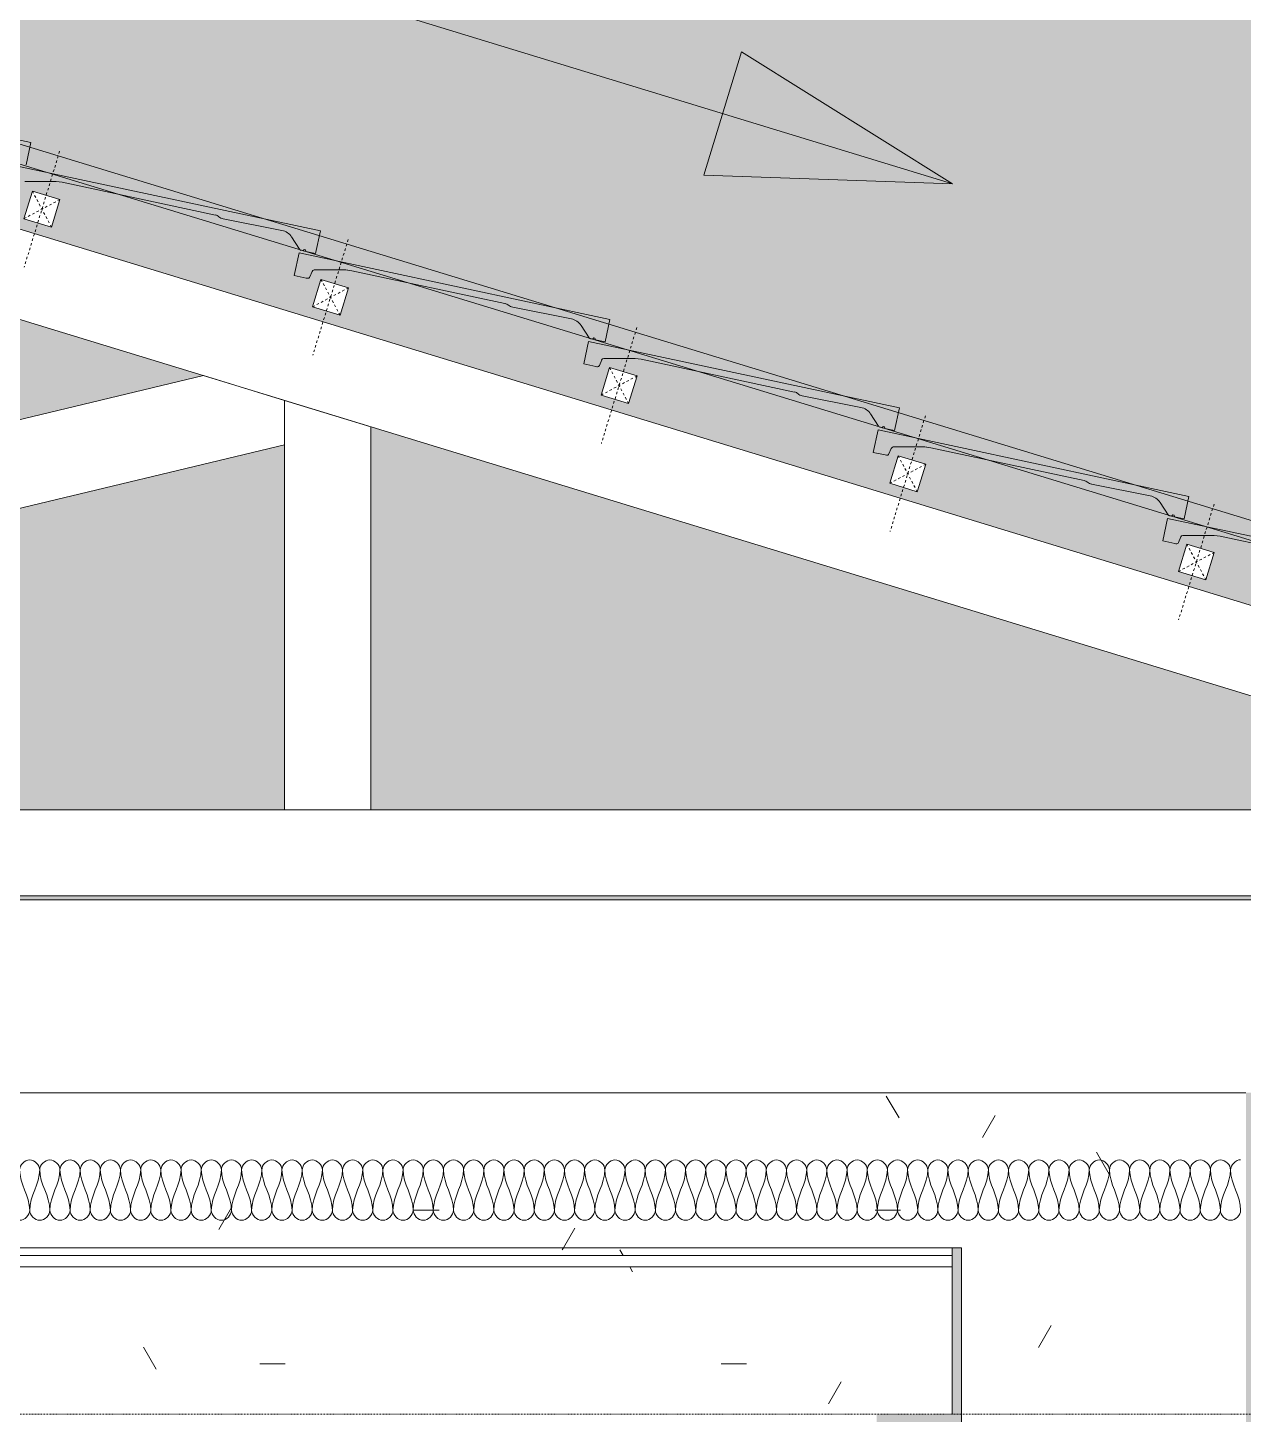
# Model space of a CAD drawing. Header units: millimetres. Extents: x -12186 to 152825, y -4386 to 9463.
# Drawn here: x 140385 to 141991, y 2805 to 4637 of the extents above; entities that cross this region are included whole.
import ezdxf

# ---------------------------------------------------------------- set-up
doc = ezdxf.new("R2010")
doc.units = ezdxf.units.MM
doc.linetypes.add('1000 Dashed', pattern=[2, 1, -1])
doc.linetypes.add('Dash', pattern=[6.35, 3.175, -3.175])
for name, color, linetype, lineweight in [('A-CLNG', 13, 'Continuous', 9), ('A-CLNG-PATT', 13, 'Continuous', 9), ('A-DETL', 90, 'Continuous', 5), ('A-DETL-GENF', 92, 'Continuous', 5), ('A-DETL-GENF-HDLN', 1, 'Dash', 5), ('A-FLOR-LEVL', 51, 'Continuous', 5), ('A-ROOF', 132, 'Continuous', 9), ('A-ROOF-PATT', 132, 'Continuous', 9), ('G-ANNO-DIMS', 111, 'Continuous', 5), ('I-WALL', 2, 'Continuous', 9), ('S-BEAM', 12, 'Continuous', 5)]:
    doc.layers.add(name, color=color, linetype=linetype, lineweight=lineweight)
pattern_1 = [(0, (-22884.63, 5715.79), (812.8, 203.2), [33.53, -576.07, 33.53, -3827.27]), (0, (-22884.63, 5715.79), (812.8, 203.2), [-643.128, -576.072, 33.528, -1185.672, -2032]), (0, (-22884.63, 5715.79), (812.8, 203.2), [-2438.4, 33.528, -576.072, 33.528, -1388.872]), (0, (-22884.63, 5715.79), (812.8, 203.2), [-3081.53, -372.87, 33.53, -982.47]), (120, (-22579.83, 5817.39), (-582.3764, 602.3054), [33.53, -576.07, 33.53, -3827.27]), (120, (-22579.83, 5817.39), (-582.3764, 602.3054), [-643.128, -576.072, 33.528, -1185.672, -2032]), (120, (-22579.83, 5817.39), (-582.3764, 602.3054), [-2438.4, 33.528, -576.072, 33.528, -1388.872]), (120, (-22579.83, 5817.39), (-582.3764, 602.3054), [-3081.53, -372.87, 33.53, -982.47]), (240, (-22478.23, 6223.79), (-230.4236, -805.5054), [33.53, -576.07, 33.53, -3827.27]), (240, (-22478.23, 6223.79), (-230.4236, -805.5054), [-643.128, -576.072, 33.528, -1185.672, -2032]), (240, (-22478.23, 6223.79), (-230.4236, -805.5054), [-2438.4, 33.528, -576.072, 33.528, -1388.872]), (240, (-22478.23, 6223.79), (-230.4236, -805.5054), [-3081.53, -372.87, 33.53, -982.47])]

# ---------------------------------------------------------------- blocks, each defined once
blk = doc.blocks.new('Timber Truss - Timber Truss 2-1376233-Section 4')
at = {"layer": 'S-BEAM'}
for p, q in [((-22635.9, 5343.5), (-15675.6, 3215.5)), ((-15675.6, 3334.7), (-22246, 5343.5)), ((-18823.1, 4177.8), (-20968.4, 3662.6)), ((-18715.7, 4145), (-18823.1, 4177.8)), ((-18715.7, 4086.4), (-18715.7, 4145)), ((-18601.7, 4110.1), (-18715.7, 4145)), ((-18715.7, 4145), (-18715.7, 3604)), ((-18601.7, 3604), (-18601.7, 4110.1)), ((-20724.3, 3604), (-18715.7, 4086.4)), ((-16946.2, 3604), (-27704.6, 3604)), ((-18715.7, 3604), (-18601.7, 3604)), ((-27704.6, 3490), (-16573.4, 3490))]:
    blk.add_line(p, q, dxfattribs=at)
blk = doc.blocks.new('Ceilings 2 - Ceilings 2-1432844-Section 4')
at = {"layer": 'A-CLNG-PATT', "lineweight": 5}
h = blk.add_hatch(dxfattribs=at)
h.set_pattern_fill('FP_180', color=256, style=0, pattern_type=2)
h.set_pattern_definition([(0, (-22884.63, 5715.79), (406.4, 101.6), [33.528, -271.272, 33.528, -271.272, -1625.6]), (0, (-22884.63, 5715.79), (406.4, 101.6), [-609.6, 33.528, -576.072, 33.528, -271.272, -711.2]), (0, (-22884.63, 5715.79), (406.4, 101.6), [-1524, 33.528, -169.672, 33.528, -474.472]), (120, (-22732.23, 5766.59), (-291.1882, 301.1527), [33.528, -271.272, 33.528, -1896.872]), (120, (-22732.23, 5766.59), (-291.1882, 301.1527), [-338.328, -271.272, 33.528, -576.072, -1016]), (120, (-22732.23, 5766.59), (-291.1882, 301.1527), [-1219.2, 33.528, -271.272, 33.528, -677.672]), (120, (-22732.23, 5766.59), (-291.1882, 301.1527), [-1557.528, -169.672, 33.528, -474.472]), (240, (-22681.43, 5969.79), (-115.2118, -402.7527), [33.528, -271.272, 33.528, -1896.872]), (240, (-22681.43, 5969.79), (-115.2118, -402.7527), [-338.328, -271.272, 33.528, -576.072, -1016]), (240, (-22681.43, 5969.79), (-115.2118, -402.7527), [-1219.2, 33.528, -271.272, 33.528, -677.672]), (240, (-22681.43, 5969.79), (-115.2118, -402.7527), [-1557.528, -169.672, 33.528, -474.472])])
h.paths.add_polyline_path([(-26564.6, 2605), (-26564.6, 2805), (-26664.6, 2805), (-26664.6, 3025), (-26676.6, 3025), (-26676.6, 2793), (-26576.6, 2793), (-26576.6, 2617), (-27152.6, 2617), (-27152.6, 2793), (-27052.6, 2793), (-27052.6, 3230), (-27064.6, 3230), (-27064.6, 2805), (-27164.6, 2805), (-27164.6, 2605)])
h.paths.add_polyline_path([(-17933.6, 2605), (-17333.6, 2605), (-17333.6, 2805), (-17433.6, 2805), (-17433.6, 3230), (-17445.6, 3230), (-17445.6, 2793), (-17345.6, 2793), (-17345.6, 2617), (-17921.6, 2617), (-17921.6, 2793), (-17821.6, 2793), (-17821.6, 3025), (-17833.6, 3025), (-17833.6, 2805), (-17933.6, 2805), (-17933.6, 2681.5)])
at = {"layer": 'A-CLNG-PATT'}
h = blk.add_hatch(dxfattribs=at)
h.set_pattern_fill('FP_198', color=256, style=0, pattern_type=2)
h.set_pattern_definition(pattern_1)
h.paths.add_polyline_path([(-27052.6, 2793), (-26676.6, 2793), (-26676.6, 3025), (-17821.6, 3025), (-17821.6, 2793), (-17445.6, 2793), (-17445.6, 3230), (-27052.6, 3230), (-27052.6, 2805)])
h = blk.add_hatch(dxfattribs=at)
h.set_pattern_fill('FP_198', color=256, style=0, pattern_type=2)
h.set_pattern_definition(pattern_1)
h.paths.add_polyline_path([(-21176.6, 2805), (-17833.6, 2805), (-17833.6, 3000), (-26664.6, 3000), (-26664.6, 2805), (-21405.2, 2805)])
h.paths.add_polyline_path([(-26435, 3015), (-17833.6, 3015), (-17833.6, 3025), (-26664.6, 3025), (-26664.6, 3015), (-26564.6, 3015)])
at = {"layer": 'A-CLNG'}
for p, q in [((-27052.6, 3230), (-17445.6, 3230)), ((-26664.6, 3025), (-17833.6, 3025)), ((-17821.6, 3025), (-17833.6, 3025)), ((-17833.6, 3025), (-17833.6, 2805)), ((-17821.6, 2793), (-17821.6, 3025))]:
    blk.add_line(p, q, dxfattribs=at)
blk = doc.blocks.new('Repeating Detail - Timber _38 x 38_-V562-Section 4')
at = {"layer": 'A-DETL-GENF'}
h = blk.add_hatch(dxfattribs=at)
h.set_pattern_fill('FP_189', color=256, style=0, pattern_type=2)
h.set_pattern_definition([(45, (-22884.63, 5715.79), (-141.421, 141.421), [])])
h.paths.add_polyline_path([(-18642.5, 4257.4), (-18631.4, 4293.8), (-18667.7, 4304.9), (-18678.8, 4268.5)])
for p, q in [((-19060.2, 4385.1), (-19049, 4421.5)), ((-19049, 4421.5), (-19012.7, 4410.4)), ((-19012.7, 4410.4), (-19023.8, 4374)), ((-19023.8, 4374), (-19060.2, 4385.1)), ((-18678.8, 4268.5), (-18667.7, 4304.9)), ((-18667.7, 4304.9), (-18631.4, 4293.8)), ((-18631.4, 4293.8), (-18642.5, 4257.4)), ((-18642.5, 4257.4), (-18678.8, 4268.5)), ((-18297.5, 4152), (-18286.4, 4188.3)), ((-18286.4, 4188.3), (-18250.1, 4177.2)), ((-18250.1, 4177.2), (-18261.2, 4140.8)), ((-18261.2, 4140.8), (-18297.5, 4152)), ((-17916.2, 4035.4), (-17905.1, 4071.7)), ((-17905.1, 4071.7), (-17868.7, 4060.6)), ((-17868.7, 4060.6), (-17879.8, 4024.3)), ((-17879.8, 4024.3), (-17916.2, 4035.4)), ((-17534.8, 3918.8), (-17523.7, 3955.1)), ((-17523.7, 3955.1), (-17487.4, 3944)), ((-17487.4, 3944), (-17498.5, 3907.7)), ((-17498.5, 3907.7), (-17534.8, 3918.8))]:
    blk.add_line(p, q, dxfattribs=at)
at = {"layer": 'A-DETL-GENF-HDLN'}
for p, q in [((-19013, 4474.2), (-19059.8, 4321.2)), ((-19049, 4421.5), (-19023.8, 4374)), ((-19060.2, 4385.1), (-19012.7, 4410.4)), ((-18631.7, 4357.7), (-18678.5, 4204.6)), ((-18678.8, 4268.5), (-18631.4, 4293.8)), ((-18667.7, 4304.9), (-18642.5, 4257.4)), ((-18250.4, 4241.1), (-18297.2, 4088.1)), ((-18286.4, 4188.3), (-18261.2, 4140.8)), ((-18297.5, 4152), (-18250.1, 4177.2)), ((-17869.1, 4124.5), (-17915.8, 3971.5)), ((-17905.1, 4071.7), (-17879.8, 4024.3)), ((-17916.2, 4035.4), (-17868.7, 4060.6)), ((-17487.7, 4007.9), (-17534.5, 3854.9)), ((-17534.8, 3918.8), (-17487.4, 3944)), ((-17523.7, 3955.1), (-17498.5, 3907.7))]:
    blk.add_line(p, q, dxfattribs=at)
blk = doc.blocks.new('Repeating Detail - Conc Roof Tile-372879-Section 4')
at = {"layer": 'A-DETL-GENF'}
for p, q in [((-27322.6, 4573.8), (-27733.3, 4485.9)), ((-27733.3, 4485.9), (-27726.9, 4456.1)), ((-27705.1, 4456.8), (-28115.8, 4369)), ((-27774.7, 4433.2), (-27977.1, 4389.9)), ((-27774.7, 4433.2), (-27766.8, 4434.3)), ((-27766.4, 4434.3), (-27774.7, 4433.2)), ((-27725.1, 4434.2), (-27766.4, 4434.3)), ((-28064.8, 4369.6), (-27987.3, 4385.1)), ((-28115.8, 4369), (-28109.4, 4339.1)), ((-28096.7, 4341.9), (-28096, 4344)), ((-28096, 4344), (-28096.7, 4341.9)), ((-28096, 4344), (-28094.3, 4344.4)), ((-28094.3, 4344.4), (-28096, 4344)), ((-28094.3, 4344.4), (-28092.8, 4342.7)), ((-28092.8, 4342.7), (-28094.3, 4344.4)), ((-28092.8, 4342.7), (-28090.1, 4343.3)), ((-28090.1, 4343.3), (-28092.8, 4342.7)), ((-28077.7, 4360.9), (-28088.2, 4344.6)), ((-28087.6, 4339.9), (-28498.3, 4252)), ((-28109.4, 4339.1), (-28096.7, 4341.9)), ((-28096.7, 4341.9), (-28109.4, 4339.1)), ((-28081.2, 4310), (-28087.6, 4339.9)), ((-28157.2, 4316.3), (-28359.6, 4273)), ((-28157.2, 4316.3), (-28149.3, 4317.4)), ((-28148.9, 4317.4), (-28157.2, 4316.3)), ((-28107.6, 4317.3), (-28148.9, 4317.4)), ((-28104.8, 4315.4), (-28101.9, 4308.2)), ((-28101.9, 4308.2), (-28104.8, 4315.4)), ((-28097, 4306.7), (-28098.5, 4306.4)), ((-28081.2, 4310), (-28097, 4306.7)), ((-28097, 4306.7), (-28081.2, 4310)), ((-28081.2, 4310), (-28097, 4306.7)), ((-28498.3, 4252), (-28491.9, 4222.2)), ((-28447.3, 4252.7), (-28369.8, 4268.1)), ((-28460.2, 4243.9), (-28470.7, 4227.6)), ((-28470.1, 4222.9), (-28880.8, 4135.1)), ((-28491.9, 4222.2), (-28479.2, 4224.9)), ((-28479.2, 4224.9), (-28491.9, 4222.2)), ((-28479.2, 4224.9), (-28478.5, 4227.1)), ((-28478.5, 4227.1), (-28479.2, 4224.9)), ((-28478.5, 4227.1), (-28476.9, 4227.5)), ((-28476.9, 4227.5), (-28478.5, 4227.1)), ((-28476.9, 4227.5), (-28475.3, 4225.7)), ((-28475.3, 4225.7), (-28476.9, 4227.5)), ((-28475.3, 4225.7), (-28472.6, 4226.3)), ((-28472.6, 4226.3), (-28475.3, 4225.7)), ((-28463.8, 4193.1), (-28470.1, 4222.9)), ((-28539.7, 4199.3), (-28742.2, 4156)), ((-28539.7, 4199.3), (-28531.8, 4200.4)), ((-28531.4, 4200.4), (-28539.7, 4199.3)), ((-28490.1, 4200.3), (-28531.4, 4200.4)), ((-28487.4, 4198.4), (-28484.4, 4191.2)), ((-28484.4, 4191.2), (-28487.4, 4198.4)), ((-28479.5, 4189.7), (-28481, 4189.4)), ((-28463.8, 4193.1), (-28479.5, 4189.7)), ((-28479.5, 4189.7), (-28463.8, 4193.1)), ((-28463.8, 4193.1), (-28479.5, 4189.7)), ((-28829.8, 4135.7), (-28752.3, 4151.2)), ((-28880.8, 4135.1), (-28874.5, 4105.2)), ((-28842.7, 4127), (-28853.2, 4110.7)), ((-28852.7, 4106), (-29263.4, 4018.1)), ((-28874.5, 4105.2), (-28861.7, 4108)), ((-28861.7, 4108), (-28874.5, 4105.2)), ((-28861.7, 4108), (-28861, 4110.2)), ((-28861, 4110.2), (-28861.7, 4108)), ((-28861, 4110.2), (-28859.4, 4110.5)), ((-28859.4, 4110.5), (-28861, 4110.2)), ((-28859.4, 4110.5), (-28857.8, 4108.8)), ((-28857.8, 4108.8), (-28859.4, 4110.5)), ((-28857.8, 4108.8), (-28855.1, 4109.4)), ((-28855.1, 4109.4), (-28857.8, 4108.8)), ((-28846.3, 4076.2), (-28852.7, 4106)), ((-28922.3, 4082.4), (-29124.7, 4039.1)), ((-28922.3, 4082.4), (-28914.3, 4083.5)), ((-28913.9, 4083.5), (-28922.3, 4082.4)), ((-28872.7, 4083.4), (-28913.9, 4083.5)), ((-28869.9, 4081.5), (-28866.9, 4074.3)), ((-28866.9, 4074.3), (-28869.9, 4081.5)), ((-28862.1, 4072.8), (-28863.5, 4072.5)), ((-28846.3, 4076.2), (-28862.1, 4072.8)), ((-28862.1, 4072.8), (-28846.3, 4076.2)), ((-28846.3, 4076.2), (-28862.1, 4072.8)), ((-29212.3, 4018.8), (-29134.8, 4034.2)), ((-29263.4, 4018.1), (-29257, 3988.3)), ((-29225.2, 4010), (-29235.8, 3993.7)), ((-29235.2, 3989), (-29645.9, 3901.2)), ((-29257, 3988.3), (-29244.3, 3991)), ((-29244.3, 3991), (-29257, 3988.3)), ((-29244.3, 3991), (-29243.6, 3993.2)), ((-29243.6, 3993.2), (-29244.3, 3991)), ((-29243.6, 3993.2), (-29241.9, 3993.6)), ((-29241.9, 3993.6), (-29243.6, 3993.2)), ((-29241.9, 3993.6), (-29240.4, 3991.8)), ((-29240.4, 3991.8), (-29241.9, 3993.6)), ((-29240.4, 3991.8), (-29237.7, 3992.4)), ((-29237.7, 3992.4), (-29240.4, 3991.8)), ((-29228.8, 3959.2), (-29235.2, 3989)), ((-29304.8, 3965.4), (-29507.2, 3922.1)), ((-29304.8, 3965.4), (-29296.8, 3966.5)), ((-29296.4, 3966.5), (-29304.8, 3965.4)), ((-29255.2, 3966.4), (-29296.4, 3966.5)), ((-29252.4, 3964.5), (-29249.5, 3957.3)), ((-29249.5, 3957.3), (-29252.4, 3964.5)), ((-29228.8, 3959.2), (-29244.6, 3955.8)), ((-29244.6, 3955.8), (-29228.8, 3959.2)), ((-29228.8, 3959.2), (-29244.6, 3955.8)), ((-29244.6, 3955.8), (-29246.1, 3955.5))]:
    blk.add_line(p, q, dxfattribs=at)
for centre, radius, start, end in [((-27988.4, 4395), 10, 276.5757, 312.0411), ((-27975, 4380.2), 10, 102.0757, 132.0411), ((-28060.9, 4350), 20, 101.2845, 147.0757), ((-28090.7, 4346.2), 3, 282.0757, 327.0757), ((-28090.7, 4346.2), 3, 282.0757, 327.0757), ((-28107.6, 4314.3), 3, 22.0757, 89.8219), ((-28099.1, 4309.3), 3, 202.0757, 282.0757), ((-28099.1, 4309.3), 3, 202.0757, 282.0757), ((-28371, 4278.1), 10, 276.5757, 312.0411), ((-28357.6, 4263.2), 10, 102.0757, 132.0411), ((-28443.4, 4233), 20, 101.2845, 147.0757), ((-28473.2, 4229.2), 3, 282.0757, 327.0757), ((-28473.2, 4229.2), 3, 282.0757, 327.0757), ((-28490.1, 4197.3), 3, 22.0757, 89.8219), ((-28481.6, 4192.3), 3, 202.0757, 282.0757), ((-28481.6, 4192.3), 3, 202.0757, 282.0757), ((-28753.5, 4161.1), 10, 276.5757, 312.0411), ((-28740.1, 4146.3), 10, 102.0757, 132.0411), ((-28825.9, 4116.1), 20, 101.2845, 147.0757), ((-28855.8, 4112.3), 3, 282.0757, 327.0757), ((-28855.8, 4112.3), 3, 282.0757, 327.0757), ((-28872.7, 4080.4), 3, 22.0757, 89.8219), ((-28864.2, 4075.4), 3, 202.0757, 282.0757), ((-28864.2, 4075.4), 3, 202.0757, 282.0757), ((-29136, 4044.2), 10, 276.5757, 312.0411), ((-29122.6, 4029.3), 10, 102.0757, 132.0411), ((-29208.4, 3999.1), 20, 101.2845, 147.0757), ((-29238.3, 3995.4), 3, 282.0757, 327.0757), ((-29238.3, 3995.4), 3, 282.0757, 327.0757), ((-29255.2, 3963.4), 3, 22.0757, 89.8219), ((-29246.7, 3958.4), 3, 202.0757, 282.0757), ((-29246.7, 3958.4), 3, 202.0757, 282.0757)]:
    blk.add_arc(centre, radius, start, end, dxfattribs=at)

msp = doc.modelspace()

# ---------------------------------------------------------------- hatches: boundary and pattern name
at = {"layer": 'A-ROOF-PATT', "lineweight": 5}
h = msp.add_hatch(dxfattribs=at)
h.set_pattern_fill('FP_164', color=256, style=0, pattern_type=2)
h.set_pattern_definition([(0, (159440.27, 6539.686), (323.85, 44.557), [76.2, -63.5, 88.9, -38.1, -165.1]), (0, (159440.27, 6539.686), (323.85, 44.557), [-266.7, 114.3, -50.8]), (0, (159516.47, 6541.543), (323.85, 44.557), [63.5, -241.3, 50.8, -76.2]), (0, (159668.87, 6536.9), (323.85, 44.557), [38.1, -393.7]), (90, (159440.27, 6539.69), (-107.95, 44.557), [42.701, -135.529]), (90, (159516.47, 6539.69), (-107.95, 44.557), [41.773, -136.457]), (90, (159579.97, 6539.69), (-107.95, 44.557), [38.988, -139.242]), (90, (159668.87, 6536.9), (-107.95, 44.557), [42.701, -135.529]), (90, (159706.97, 6536.9), (-107.95, 44.557), [42.701, -135.529]), (90, (159821.27, 6539.69), (-107.95, 44.557), [40.844, -137.385])])
h.paths.add_polyline_path([(145351, 3431.1), (149466.2, 3431.1), (149466.2, 5402.9), (137609, 5402.9), (137723.6, 5337.4), (137723.6, 5309.9), (137702.4, 5313.2), (137409.2, 5402.9), (137367.5, 5402.9), (143816.7, 3431.1), (144893.7, 3431.1)])
h = msp.add_hatch(dxfattribs=at)
h.set_pattern_fill('FP_161', color=256, style=0, pattern_type=2)
h.set_pattern_definition([(50, (136555.64, 5715.8), (728.737, -63.756), [76.2, -838.2]), (355, (136555.64, 5715.8), (-140.97, 764.23), [60.96, -670.56]), (100.451, (136616.4, 5710.5), (587.77, 700.467), [64.76, -712.36]), (46.184, (136555.6, 5919), (1084.32, -168.17), [114.3, -1257.3]), (96.636, (136646, 5905), (949.61, 989.71), [97.14, -1068.54]), (351.184, (136555.6, 5919), (949.62, 989.7), [91.44, -1005.84]), (21, (136657.24, 5868.2), (606.458, -409.06), [76.2, -838.2]), (326, (136657.24, 5868.2), (247.21, 736.75), [60.96, -670.56]), (71.451, (136707.8, 5834.1), (853.67, 327.685), [64.76, -712.36]), (37.5, (136555.64, 5715.8), (12.355, 338.22), [33.528, -628.904, 33.528, -647.192, -673.1]), (37.5, (136555.64, 5715.8), (12.355, 338.22), [-1343.152, 33.528, -639.572]), (7.5, (136555.64, 5715.8), (267.279, 400.722), [33.528, -354.584, 33.528, -613.664, -256.54]), (7.5, (136555.64, 5715.8), (267.279, 400.722), [-1035.304, 33.528, -223.012]), (327.5, (136329.07, 5715.8), (542.363, -22.915), [33.528, -220.472, 33.528, -1810.512]), (327.5, (136329.07, 5715.8), (542.363, -22.915), [-287.528, -758.952, 33.528, -1018.032]), (317.5, (136227.47, 5715.8), (592.517, 101.707), [33.528, -296.672, 33.528, -492.76, -746.76]), (317.5, (136227.47, 5715.8), (592.517, 101.707), [-856.49, 33.53, -713.23])])
h.paths.add_polyline_path([(143816.7, 3405), (143816.7, 3431.1), (137476.2, 5369.6), (134620.3, 5369.6), (128279.7, 3431.1), (128279.7, 3405), (134620.3, 5343.5), (134721, 5343.5), (134755.8, 5354.1), (134759, 5343.5), (137337.4, 5343.5), (137340.6, 5354.1), (137377, 5343.5), (137476.2, 5343.5), (143750.6, 3425.2)])
h = msp.add_hatch(dxfattribs=at)
h.set_pattern_fill('FP_163', color=256, style=0, pattern_type=2)
h.set_pattern_definition([(0, (159440.27, 3949.267), (323.85, 44.557), [76.2, -63.5, 88.9, -38.1, -165.1]), (0, (159440.27, 3949.267), (323.85, 44.557), [-266.7, 114.3, -50.8]), (0, (159516.47, 3951.123), (323.85, 44.557), [63.5, -241.3, 50.8, -76.2]), (0, (159668.87, 3946.48), (323.85, 44.557), [38.1, -393.7]), (90, (159440.27, 3949.27), (-107.95, 44.557), [42.701, -135.529]), (90, (159516.47, 3949.27), (-107.95, 44.557), [41.773, -136.457]), (90, (159579.97, 3949.27), (-107.95, 44.557), [38.988, -139.242]), (90, (159668.87, 3946.48), (-107.95, 44.557), [42.701, -135.529]), (90, (159706.97, 3946.48), (-107.95, 44.557), [42.701, -135.529]), (90, (159821.27, 3949.27), (-107.95, 44.557), [40.844, -137.385])])
h.paths.add_polyline_path([(128309.7, 3405), (128309.7, 3414.2), (128279.7, 3405), (128304.7, 3405)])
h.paths.add_polyline_path([(129118.7, 3415), (129277.2, 3415), (129277.2, 3455), (129475.7, 3455), (129475.7, 3490), (129229.5, 3490), (128984.2, 3415)])
h.paths.add_polyline_path([(128594.3, 3415), (129475.7, 3684.5), (129475.7, 3770.7), (128312.4, 3415), (128432.8, 3415)])
h.paths.add_polyline_path([(128629.3, 3441.3), (128618.2, 3477.7), (128654.8, 3488), (128665.7, 3452.5)])
h.paths.add_polyline_path([(140321.3, 3485), (142883.3, 3485), (142866.9, 3490), (137441.7, 3490), (137441.7, 3485), (139406.8, 3485)])
h.paths.add_polyline_path([(129010.7, 3557.9), (128999.6, 3594.3), (129035.9, 3605.4), (129047, 3569)])
h.paths.add_polyline_path([(142916.7, 3594), (142916.7, 3680.2), (137476.2, 5343.5), (137377, 5343), (137365.8, 5306.7), (137329.5, 5317.8), (137337.4, 5343.5), (137194.3, 5343.5), (142883.9, 3604)])
h.paths.add_polyline_path([(141952.9, 3604), (142494, 3604), (140838.5, 4110.1), (140838.5, 3604), (141905.4, 3604)])
h.paths.add_polyline_path([(139406.8, 3604), (140724.5, 3604), (140724.5, 4086.4), (138716, 3604)])
h.paths.add_polyline_path([(137441.7, 3604), (138357.9, 3604), (138357.9, 4803.2), (137441.7, 4288.9), (137441.7, 3771.9)])
h.paths.add_polyline_path([(138471.9, 3662.6), (140617.2, 4177.8), (138471.9, 4833.7), (138471.9, 4177.8)])
h.paths.add_polyline_path([(129392, 3674.5), (129380.9, 3710.9), (129417.2, 3722), (129428.3, 3685.6)])
h.paths.add_polyline_path([(142704.4, 3674.5), (142668.1, 3685.6), (142679.2, 3722), (142715.5, 3710.9)])
h.paths.add_polyline_path([(142323.1, 3791.1), (142286.7, 3802.2), (142297.9, 3838.5), (142334.2, 3827.4)])
h.paths.add_polyline_path([(141941.8, 3907.7), (141905.4, 3918.8), (141916.5, 3955.1), (141952.9, 3944)])
h.paths.add_polyline_path([(141560.4, 4024.3), (141524.1, 4035.4), (141535.2, 4071.7), (141571.5, 4060.6)])
h.paths.add_polyline_path([(141179.1, 4140.8), (141142.8, 4152), (141153.9, 4188.3), (141190.2, 4177.2)])
h.paths.add_polyline_path([(140797.8, 4257.4), (140761.4, 4268.5), (140772.6, 4304.9), (140808.9, 4293.8)])
h.paths.add_polyline_path([(137295.7, 4357.7), (137331.3, 4357.7), (138282.5, 4891.6), (136804.4, 5343.5), (136105.2, 5343.5), (136105.2, 4435.3), (137187.7, 4435.3), (137187.7, 4357.7)])
h.paths.add_polyline_path([(140416.5, 4374), (140380.1, 4385.1), (140391.2, 4421.5), (140427.6, 4410.4)])
h.paths.add_polyline_path([(132321.5, 4435.3), (133624.5, 4435.3), (133624.5, 4833.7), (132407.5, 4461.6)])
h.paths.add_polyline_path([(131735.7, 4435.3), (131931.6, 4435.3), (134902.1, 5343.5), (134759, 5343.5), (134766.9, 5317.8), (134730.6, 5306.7), (134719.5, 5343), (134719.5, 5343.5), (134620.3, 5343.5), (131735.7, 4461.6), (131735.7, 4459.4)])
h.paths.add_polyline_path([(134393.9, 4435.3), (133738.5, 4803.2), (133738.5, 4435.3), (133919.8, 4435.3)])
h.paths.add_polyline_path([(135991.2, 4435.3), (135991.2, 5343.5), (135292, 5343.5), (133813.9, 4891.6), (134626.8, 4435.3), (135748.8, 4435.3)])
h.paths.add_polyline_path([(132061.3, 4490.6), (132050.2, 4526.9), (132086.5, 4538), (132097.6, 4501.7)])
h.paths.add_polyline_path([(140035.1, 4490.6), (139998.8, 4501.7), (140009.9, 4538), (140046.2, 4526.9)])
h.paths.add_polyline_path([(132442.6, 4607.2), (132431.5, 4643.5), (132467.8, 4654.6), (132479, 4618.3)])
h.paths.add_polyline_path([(139653.8, 4607.2), (139617.5, 4618.3), (139628.6, 4654.6), (139664.9, 4643.5)])
h.paths.add_polyline_path([(132823.9, 4723.8), (132812.8, 4760.1), (132849.2, 4771.2), (132860.3, 4734.9)])
h.paths.add_polyline_path([(139272.5, 4723.8), (139236.1, 4734.9), (139247.2, 4771.2), (139283.6, 4760.1)])
h.paths.add_polyline_path([(133205.3, 4840.3), (133194.2, 4876.7), (133230.5, 4887.8), (133241.6, 4851.5)])
h.paths.add_polyline_path([(138891.1, 4840.3), (138854.8, 4851.5), (138865.9, 4887.8), (138902.3, 4876.7)])
h.paths.add_polyline_path([(133586.6, 4956.9), (133575.5, 4993.3), (133611.8, 5004.4), (133622.9, 4968)])
h.paths.add_polyline_path([(138509.8, 4956.9), (138473.5, 4968), (138484.6, 5004.4), (138520.9, 4993.3)])
h.paths.add_polyline_path([(133967.9, 5073.5), (133956.8, 5109.9), (133993.1, 5121), (134004.3, 5084.6)])
h.paths.add_polyline_path([(138128.5, 5073.5), (138092.2, 5084.6), (138103.3, 5121), (138139.6, 5109.9)])
h.paths.add_polyline_path([(134349.2, 5190.1), (134338.1, 5226.4), (134374.5, 5237.5), (134385.6, 5201.2)])
h.paths.add_polyline_path([(137747.2, 5190.1), (137710.8, 5201.2), (137721.9, 5237.5), (137758.3, 5226.4)])
at = {"layer": 'G-ANNO-DIMS'}
msp.add_hatch(color=256, dxfattribs=at).paths.add_polyline_path([(141607.1, 4431.2), (141328.3, 4605.4), (141278.6, 4442.7)])

# ---------------------------------------------------------------- linework, layer by layer
at = {"layer": 'A-CLNG'}
for p, q in [((141606.7, 3015), (132775.7, 3015)), ((141606.7, 3000), (141606.7, 3015)), ((132775.7, 3000), (141606.7, 3000))]:
    msp.add_line(p, q, dxfattribs=at)
at = {"layer": 'A-DETL'}
for points in [[(140374.4, 3128.1), (140374.4, 3134.3), (140387.7, 3148.4), (140401, 3134.3), (140401, 3128.1)], [(140401, 3128.1), (140401, 3134.3), (140414.4, 3148.4), (140427.7, 3134.3), (140427.7, 3128.1)], [(140427.7, 3128.1), (140427.7, 3134.3), (140441, 3148.4), (140454.4, 3134.3), (140454.4, 3128.1)], [(140454.4, 3128.1), (140454.4, 3134.3), (140467.7, 3148.4), (140481, 3134.3), (140481, 3128.1)], [(140481, 3128.1), (140481, 3134.3), (140494.4, 3148.4), (140507.7, 3134.3), (140507.7, 3128.1)], [(140507.7, 3128.1), (140507.7, 3134.3), (140521, 3148.4), (140534.4, 3134.3), (140534.4, 3128.1)], [(140534.4, 3128.1), (140534.4, 3134.3), (140547.7, 3148.4), (140561, 3134.3), (140561, 3128.1)], [(140561, 3128.1), (140561, 3134.3), (140574.4, 3148.4), (140587.7, 3134.3), (140587.7, 3128.1)], [(140587.7, 3128.1), (140587.7, 3134.3), (140601, 3148.4), (140614.4, 3134.3), (140614.4, 3128.1)], [(140614.4, 3128.1), (140614.4, 3134.3), (140627.7, 3148.4), (140641, 3134.3), (140641, 3128.1)], [(140641, 3128.1), (140641, 3134.3), (140654.4, 3148.4), (140667.7, 3134.3), (140667.7, 3128.1)], [(140667.7, 3128.1), (140667.7, 3134.3), (140681, 3148.4), (140694.4, 3134.3), (140694.4, 3128.1)], [(140694.4, 3128.1), (140694.4, 3134.3), (140707.7, 3148.4), (140721, 3134.3), (140721, 3128.1)], [(140721, 3128.1), (140721, 3134.3), (140734.4, 3148.4), (140747.7, 3134.3), (140747.7, 3128.1)], [(140747.7, 3128.1), (140747.7, 3134.3), (140761, 3148.4), (140774.4, 3134.3), (140774.4, 3128.1)], [(140774.4, 3128.1), (140774.4, 3134.3), (140787.7, 3148.4), (140801, 3134.3), (140801, 3128.1)], [(140801, 3128.1), (140801, 3134.3), (140814.4, 3148.4), (140827.7, 3134.3), (140827.7, 3128.1)], [(140827.7, 3128.1), (140827.7, 3134.3), (140841, 3148.4), (140854.4, 3134.3), (140854.4, 3128.1)], [(140854.4, 3128.1), (140854.4, 3134.3), (140867.7, 3148.4), (140881, 3134.3), (140881, 3128.1)], [(140881, 3128.1), (140881, 3134.3), (140894.4, 3148.4), (140907.7, 3134.3), (140907.7, 3128.1)], [(140907.7, 3128.1), (140907.7, 3134.3), (140921, 3148.4), (140934.4, 3134.3), (140934.4, 3128.1)], [(140934.4, 3128.1), (140934.4, 3134.3), (140947.7, 3148.4), (140961, 3134.3), (140961, 3128.1)], [(140961, 3128.1), (140961, 3134.3), (140974.4, 3148.4), (140987.7, 3134.3), (140987.7, 3128.1)], [(140987.7, 3128.1), (140987.7, 3134.3), (141001, 3148.4), (141014.4, 3134.3), (141014.4, 3128.1)], [(141014.4, 3128.1), (141014.4, 3134.3), (141027.7, 3148.4), (141041, 3134.3), (141041, 3128.1)], [(141041, 3128.1), (141041, 3134.3), (141054.4, 3148.4), (141067.7, 3134.3), (141067.7, 3128.1)], [(141067.7, 3128.1), (141067.7, 3134.3), (141081, 3148.4), (141094.4, 3134.3), (141094.4, 3128.1)], [(141094.4, 3128.1), (141094.4, 3134.3), (141107.7, 3148.4), (141121, 3134.3), (141121, 3128.1)], [(141121, 3128.1), (141121, 3134.3), (141134.4, 3148.4), (141147.7, 3134.3), (141147.7, 3128.1)], [(141147.7, 3128.1), (141147.7, 3134.3), (141161, 3148.4), (141174.4, 3134.3), (141174.4, 3128.1)], [(141174.4, 3128.1), (141174.4, 3134.3), (141187.7, 3148.4), (141201, 3134.3), (141201, 3128.1)], [(141201, 3128.1), (141201, 3134.3), (141214.4, 3148.4), (141227.7, 3134.3), (141227.7, 3128.1)], [(141227.7, 3128.1), (141227.7, 3134.3), (141241, 3148.4), (141254.4, 3134.3), (141254.4, 3128.1)], [(141254.4, 3128.1), (141254.4, 3134.3), (141267.7, 3148.4), (141281, 3134.3), (141281, 3128.1)], [(141281, 3128.1), (141281, 3134.3), (141294.4, 3148.4), (141307.7, 3134.3), (141307.7, 3128.1)], [(141307.7, 3128.1), (141307.7, 3134.3), (141321, 3148.4), (141334.4, 3134.3), (141334.4, 3128.1)], [(141334.4, 3128.1), (141334.4, 3134.3), (141347.7, 3148.4), (141361, 3134.3), (141361, 3128.1)], [(141361, 3128.1), (141361, 3134.3), (141374.4, 3148.4), (141387.7, 3134.3), (141387.7, 3128.1)], [(141387.7, 3128.1), (141387.7, 3134.3), (141401, 3148.4), (141414.4, 3134.3), (141414.4, 3128.1)], [(141414.4, 3128.1), (141414.4, 3134.3), (141427.7, 3148.4), (141441, 3134.3), (141441, 3128.1)], [(141441, 3128.1), (141441, 3134.3), (141454.4, 3148.4), (141467.7, 3134.3), (141467.7, 3128.1)], [(141467.7, 3128.1), (141467.7, 3134.3), (141481, 3148.4), (141494.4, 3134.3), (141494.4, 3128.1)], [(141494.4, 3128.1), (141494.4, 3134.3), (141507.7, 3148.4), (141521, 3134.3), (141521, 3128.1)], [(141521, 3128.1), (141521, 3134.3), (141534.4, 3148.4), (141547.7, 3134.3), (141547.7, 3128.1)], [(141547.7, 3128.1), (141547.7, 3134.3), (141561, 3148.4), (141574.4, 3134.3), (141574.4, 3128.1)], [(141574.4, 3128.1), (141574.4, 3134.3), (141587.7, 3148.4), (141601, 3134.3), (141601, 3128.1)], [(141601, 3128.1), (141601, 3134.3), (141614.4, 3148.4), (141627.7, 3134.3), (141627.7, 3128.1)], [(141627.7, 3128.1), (141627.7, 3134.3), (141641, 3148.4), (141654.4, 3134.3), (141654.4, 3128.1)], [(141654.4, 3128.1), (141654.4, 3134.3), (141667.7, 3148.4), (141681, 3134.3), (141681, 3128.1)], [(141681, 3128.1), (141681, 3134.3), (141694.4, 3148.4), (141707.7, 3134.3), (141707.7, 3128.1)], [(141707.7, 3128.1), (141707.7, 3134.3), (141721, 3148.4), (141734.4, 3134.3), (141734.4, 3128.1)], [(141734.4, 3128.1), (141734.4, 3134.3), (141747.7, 3148.4), (141761, 3134.3), (141761, 3128.1)], [(141761, 3128.1), (141761, 3134.3), (141774.4, 3148.4), (141787.7, 3134.3), (141787.7, 3128.1)], [(141787.7, 3128.1), (141787.7, 3134.3), (141801, 3148.4), (141814.4, 3134.3), (141814.4, 3128.1)], [(141814.4, 3128.1), (141814.4, 3134.3), (141827.7, 3148.4), (141841, 3134.3), (141841, 3128.1)], [(141841, 3128.1), (141841, 3134.3), (141854.4, 3148.4), (141867.7, 3134.3), (141867.7, 3128.1)], [(141867.7, 3128.1), (141867.7, 3134.3), (141881, 3148.4), (141894.4, 3134.3), (141894.4, 3128.1)], [(141894.4, 3128.1), (141894.4, 3134.3), (141907.7, 3148.4), (141921, 3134.3), (141921, 3128.1)], [(141921, 3128.1), (141921, 3134.3), (141934.4, 3148.4), (141947.7, 3134.3), (141947.7, 3128.1)], [(141947.7, 3128.1), (141947.7, 3134.3), (141961, 3148.4), (141974.4, 3134.3), (141974.4, 3128.1)], [(141974.4, 3128.1), (141974.4, 3134.3), (141981.4, 3141.4), (141987.7, 3141.4)], [(140387.7, 3074.7), (140387.7, 3093.1), (140374.4, 3109.7), (140374.4, 3128.1)], [(140401, 3128.1), (140401, 3109.7), (140387.7, 3093.1), (140387.7, 3074.7)], [(140414.4, 3074.7), (140414.4, 3093.1), (140401, 3109.7), (140401, 3128.1)], [(140427.7, 3128.1), (140427.7, 3109.7), (140414.4, 3093.1), (140414.4, 3074.7)], [(140441, 3074.7), (140441, 3093.1), (140427.7, 3109.7), (140427.7, 3128.1)], [(140454.4, 3128.1), (140454.4, 3109.7), (140441, 3093.1), (140441, 3074.7)], [(140467.7, 3074.7), (140467.7, 3093.1), (140454.4, 3109.7), (140454.4, 3128.1)], [(140481, 3128.1), (140481, 3109.7), (140467.7, 3093.1), (140467.7, 3074.7)], [(140494.4, 3074.7), (140494.4, 3093.1), (140481, 3109.7), (140481, 3128.1)], [(140507.7, 3128.1), (140507.7, 3109.7), (140494.4, 3093.1), (140494.4, 3074.7)], [(140521, 3074.7), (140521, 3093.1), (140507.7, 3109.7), (140507.7, 3128.1)], [(140534.4, 3128.1), (140534.4, 3109.7), (140521, 3093.1), (140521, 3074.7)], [(140547.7, 3074.7), (140547.7, 3093.1), (140534.4, 3109.7), (140534.4, 3128.1)], [(140561, 3128.1), (140561, 3109.7), (140547.7, 3093.1), (140547.7, 3074.7)], [(140574.4, 3074.7), (140574.4, 3093.1), (140561, 3109.7), (140561, 3128.1)], [(140587.7, 3128.1), (140587.7, 3109.7), (140574.4, 3093.1), (140574.4, 3074.7)], [(140601, 3074.7), (140601, 3093.1), (140587.7, 3109.7), (140587.7, 3128.1)], [(140614.4, 3128.1), (140614.4, 3109.7), (140601, 3093.1), (140601, 3074.7)], [(140627.7, 3074.7), (140627.7, 3093.1), (140614.4, 3109.7), (140614.4, 3128.1)], [(140641, 3128.1), (140641, 3109.7), (140627.7, 3093.1), (140627.7, 3074.7)], [(140654.4, 3074.7), (140654.4, 3093.1), (140641, 3109.7), (140641, 3128.1)], [(140667.7, 3128.1), (140667.7, 3109.7), (140654.4, 3093.1), (140654.4, 3074.7)], [(140681, 3074.7), (140681, 3093.1), (140667.7, 3109.7), (140667.7, 3128.1)], [(140694.4, 3128.1), (140694.4, 3109.7), (140681, 3093.1), (140681, 3074.7)], [(140707.7, 3074.7), (140707.7, 3093.1), (140694.4, 3109.7), (140694.4, 3128.1)], [(140721, 3128.1), (140721, 3109.7), (140707.7, 3093.1), (140707.7, 3074.7)], [(140734.4, 3074.7), (140734.4, 3093.1), (140721, 3109.7), (140721, 3128.1)], [(140747.7, 3128.1), (140747.7, 3109.7), (140734.4, 3093.1), (140734.4, 3074.7)], [(140761, 3074.7), (140761, 3093.1), (140747.7, 3109.7), (140747.7, 3128.1)], [(140774.4, 3128.1), (140774.4, 3109.7), (140761, 3093.1), (140761, 3074.7)], [(140787.7, 3074.7), (140787.7, 3093.1), (140774.4, 3109.7), (140774.4, 3128.1)], [(140801, 3128.1), (140801, 3109.7), (140787.7, 3093.1), (140787.7, 3074.7)], [(140814.4, 3074.7), (140814.4, 3093.1), (140801, 3109.7), (140801, 3128.1)], [(140827.7, 3128.1), (140827.7, 3109.7), (140814.4, 3093.1), (140814.4, 3074.7)], [(140841, 3074.7), (140841, 3093.1), (140827.7, 3109.7), (140827.7, 3128.1)], [(140854.4, 3128.1), (140854.4, 3109.7), (140841, 3093.1), (140841, 3074.7)], [(140867.7, 3074.7), (140867.7, 3093.1), (140854.4, 3109.7), (140854.4, 3128.1)], [(140881, 3128.1), (140881, 3109.7), (140867.7, 3093.1), (140867.7, 3074.7)], [(140894.4, 3074.7), (140894.4, 3093.1), (140881, 3109.7), (140881, 3128.1)], [(140907.7, 3128.1), (140907.7, 3109.7), (140894.4, 3093.1), (140894.4, 3074.7)], [(140921, 3074.7), (140921, 3093.1), (140907.7, 3109.7), (140907.7, 3128.1)], [(140934.4, 3128.1), (140934.4, 3109.7), (140921, 3093.1), (140921, 3074.7)], [(140947.7, 3074.7), (140947.7, 3093.1), (140934.4, 3109.7), (140934.4, 3128.1)], [(140961, 3128.1), (140961, 3109.7), (140947.7, 3093.1), (140947.7, 3074.7)], [(140974.4, 3074.7), (140974.4, 3093.1), (140961, 3109.7), (140961, 3128.1)], [(140987.7, 3128.1), (140987.7, 3109.7), (140974.4, 3093.1), (140974.4, 3074.7)], [(141001, 3074.7), (141001, 3093.1), (140987.7, 3109.7), (140987.7, 3128.1)], [(141014.4, 3128.1), (141014.4, 3109.7), (141001, 3093.1), (141001, 3074.7)], [(141027.7, 3074.7), (141027.7, 3093.1), (141014.4, 3109.7), (141014.4, 3128.1)], [(141041, 3128.1), (141041, 3109.7), (141027.7, 3093.1), (141027.7, 3074.7)], [(141054.4, 3074.7), (141054.4, 3093.1), (141041, 3109.7), (141041, 3128.1)], [(141067.7, 3128.1), (141067.7, 3109.7), (141054.4, 3093.1), (141054.4, 3074.7)], [(141081, 3074.7), (141081, 3093.1), (141067.7, 3109.7), (141067.7, 3128.1)], [(141094.4, 3128.1), (141094.4, 3109.7), (141081, 3093.1), (141081, 3074.7)], [(141107.7, 3074.7), (141107.7, 3093.1), (141094.4, 3109.7), (141094.4, 3128.1)], [(141121, 3128.1), (141121, 3109.7), (141107.7, 3093.1), (141107.7, 3074.7)], [(141134.4, 3074.7), (141134.4, 3093.1), (141121, 3109.7), (141121, 3128.1)], [(141147.7, 3128.1), (141147.7, 3109.7), (141134.4, 3093.1), (141134.4, 3074.7)], [(141161, 3074.7), (141161, 3093.1), (141147.7, 3109.7), (141147.7, 3128.1)], [(141174.4, 3128.1), (141174.4, 3109.7), (141161, 3093.1), (141161, 3074.7)], [(141187.7, 3074.7), (141187.7, 3093.1), (141174.4, 3109.7), (141174.4, 3128.1)], [(141201, 3128.1), (141201, 3109.7), (141187.7, 3093.1), (141187.7, 3074.7)], [(141214.4, 3074.7), (141214.4, 3093.1), (141201, 3109.7), (141201, 3128.1)], [(141227.7, 3128.1), (141227.7, 3109.7), (141214.4, 3093.1), (141214.4, 3074.7)], [(141241, 3074.7), (141241, 3093.1), (141227.7, 3109.7), (141227.7, 3128.1)], [(141254.4, 3128.1), (141254.4, 3109.7), (141241, 3093.1), (141241, 3074.7)], [(141267.7, 3074.7), (141267.7, 3093.1), (141254.4, 3109.7), (141254.4, 3128.1)], [(141281, 3128.1), (141281, 3109.7), (141267.7, 3093.1), (141267.7, 3074.7)], [(141294.4, 3074.7), (141294.4, 3093.1), (141281, 3109.7), (141281, 3128.1)], [(141307.7, 3128.1), (141307.7, 3109.7), (141294.4, 3093.1), (141294.4, 3074.7)], [(141321, 3074.7), (141321, 3093.1), (141307.7, 3109.7), (141307.7, 3128.1)], [(141334.4, 3128.1), (141334.4, 3109.7), (141321, 3093.1), (141321, 3074.7)], [(141347.7, 3074.7), (141347.7, 3093.1), (141334.4, 3109.7), (141334.4, 3128.1)], [(141361, 3128.1), (141361, 3109.7), (141347.7, 3093.1), (141347.7, 3074.7)], [(141374.4, 3074.7), (141374.4, 3093.1), (141361, 3109.7), (141361, 3128.1)], [(141387.7, 3128.1), (141387.7, 3109.7), (141374.4, 3093.1), (141374.4, 3074.7)], [(141401, 3074.7), (141401, 3093.1), (141387.7, 3109.7), (141387.7, 3128.1)], [(141414.4, 3128.1), (141414.4, 3109.7), (141401, 3093.1), (141401, 3074.7)], [(141427.7, 3074.7), (141427.7, 3093.1), (141414.4, 3109.7), (141414.4, 3128.1)], [(141441, 3128.1), (141441, 3109.7), (141427.7, 3093.1), (141427.7, 3074.7)], [(141454.4, 3074.7), (141454.4, 3093.1), (141441, 3109.7), (141441, 3128.1)], [(141467.7, 3128.1), (141467.7, 3109.7), (141454.4, 3093.1), (141454.4, 3074.7)], [(141481, 3074.7), (141481, 3093.1), (141467.7, 3109.7), (141467.7, 3128.1)], [(141494.4, 3128.1), (141494.4, 3109.7), (141481, 3093.1), (141481, 3074.7)], [(141507.7, 3074.7), (141507.7, 3093.1), (141494.4, 3109.7), (141494.4, 3128.1)], [(141521, 3128.1), (141521, 3109.7), (141507.7, 3093.1), (141507.7, 3074.7)], [(141534.4, 3074.7), (141534.4, 3093.1), (141521, 3109.7), (141521, 3128.1)], [(141547.7, 3128.1), (141547.7, 3109.7), (141534.4, 3093.1), (141534.4, 3074.7)], [(141561, 3074.7), (141561, 3093.1), (141547.7, 3109.7), (141547.7, 3128.1)], [(141574.4, 3128.1), (141574.4, 3109.7), (141561, 3093.1), (141561, 3074.7)], [(141587.7, 3074.7), (141587.7, 3093.1), (141574.4, 3109.7), (141574.4, 3128.1)], [(141601, 3128.1), (141601, 3109.7), (141587.7, 3093.1), (141587.7, 3074.7)], [(141614.4, 3074.7), (141614.4, 3093.1), (141601, 3109.7), (141601, 3128.1)], [(141627.7, 3128.1), (141627.7, 3109.7), (141614.4, 3093.1), (141614.4, 3074.7)], [(141641, 3074.7), (141641, 3093.1), (141627.7, 3109.7), (141627.7, 3128.1)], [(141654.4, 3128.1), (141654.4, 3109.7), (141641, 3093.1), (141641, 3074.7)], [(141667.7, 3074.7), (141667.7, 3093.1), (141654.4, 3109.7), (141654.4, 3128.1)], [(141681, 3128.1), (141681, 3109.7), (141667.7, 3093.1), (141667.7, 3074.7)], [(141694.4, 3074.7), (141694.4, 3093.1), (141681, 3109.7), (141681, 3128.1)], [(141707.7, 3128.1), (141707.7, 3109.7), (141694.4, 3093.1), (141694.4, 3074.7)], [(141721, 3074.7), (141721, 3093.1), (141707.7, 3109.7), (141707.7, 3128.1)], [(141734.4, 3128.1), (141734.4, 3109.7), (141721, 3093.1), (141721, 3074.7)], [(141747.7, 3074.7), (141747.7, 3093.1), (141734.4, 3109.7), (141734.4, 3128.1)], [(141761, 3128.1), (141761, 3109.7), (141747.7, 3093.1), (141747.7, 3074.7)], [(141774.4, 3074.7), (141774.4, 3093.1), (141761, 3109.7), (141761, 3128.1)], [(141787.7, 3128.1), (141787.7, 3109.7), (141774.4, 3093.1), (141774.4, 3074.7)], [(141801, 3074.7), (141801, 3093.1), (141787.7, 3109.7), (141787.7, 3128.1)], [(141814.4, 3128.1), (141814.4, 3109.7), (141801, 3093.1), (141801, 3074.7)], [(141827.7, 3074.7), (141827.7, 3093.1), (141814.4, 3109.7), (141814.4, 3128.1)], [(141841, 3128.1), (141841, 3109.7), (141827.7, 3093.1), (141827.7, 3074.7)], [(141854.4, 3074.7), (141854.4, 3093.1), (141841, 3109.7), (141841, 3128.1)], [(141867.7, 3128.1), (141867.7, 3109.7), (141854.4, 3093.1), (141854.4, 3074.7)], [(141881, 3074.7), (141881, 3093.1), (141867.7, 3109.7), (141867.7, 3128.1)], [(141894.4, 3128.1), (141894.4, 3109.7), (141881, 3093.1), (141881, 3074.7)], [(141907.7, 3074.7), (141907.7, 3093.1), (141894.4, 3109.7), (141894.4, 3128.1)], [(141921, 3128.1), (141921, 3109.7), (141907.7, 3093.1), (141907.7, 3074.7)], [(141934.4, 3074.7), (141934.4, 3093.1), (141921, 3109.7), (141921, 3128.1)], [(141947.7, 3128.1), (141947.7, 3109.7), (141934.4, 3093.1), (141934.4, 3074.7)], [(141961, 3074.7), (141961, 3093.1), (141947.7, 3109.7), (141947.7, 3128.1)], [(141974.4, 3128.1), (141974.4, 3109.7), (141961, 3093.1), (141961, 3074.7)], [(141987.7, 3074.7), (141987.7, 3093.1), (141974.4, 3109.7), (141974.4, 3128.1)], [(140361, 3074.7), (140361, 3068.4), (140374.4, 3054.3), (140387.7, 3068.4), (140387.7, 3074.7)], [(140387.7, 3074.7), (140387.7, 3068.4), (140401, 3054.3), (140414.4, 3068.4), (140414.4, 3074.7)], [(140414.4, 3074.7), (140414.4, 3068.4), (140427.7, 3054.3), (140441, 3068.4), (140441, 3074.7)], [(140441, 3074.7), (140441, 3068.4), (140454.4, 3054.3), (140467.7, 3068.4), (140467.7, 3074.7)], [(140467.7, 3074.7), (140467.7, 3068.4), (140481, 3054.3), (140494.4, 3068.4), (140494.4, 3074.7)], [(140494.4, 3074.7), (140494.4, 3068.4), (140507.7, 3054.3), (140521, 3068.4), (140521, 3074.7)], [(140521, 3074.7), (140521, 3068.4), (140534.4, 3054.3), (140547.7, 3068.4), (140547.7, 3074.7)], [(140547.7, 3074.7), (140547.7, 3068.4), (140561, 3054.3), (140574.4, 3068.4), (140574.4, 3074.7)], [(140574.4, 3074.7), (140574.4, 3068.4), (140587.7, 3054.3), (140601, 3068.4), (140601, 3074.7)], [(140601, 3074.7), (140601, 3068.4), (140614.4, 3054.3), (140627.7, 3068.4), (140627.7, 3074.7)], [(140627.7, 3074.7), (140627.7, 3068.4), (140641, 3054.3), (140654.4, 3068.4), (140654.4, 3074.7)], [(140654.4, 3074.7), (140654.4, 3068.4), (140667.7, 3054.3), (140681, 3068.4), (140681, 3074.7)], [(140681, 3074.7), (140681, 3068.4), (140694.4, 3054.3), (140707.7, 3068.4), (140707.7, 3074.7)], [(140707.7, 3074.7), (140707.7, 3068.4), (140721, 3054.3), (140734.4, 3068.4), (140734.4, 3074.7)], [(140734.4, 3074.7), (140734.4, 3068.4), (140747.7, 3054.3), (140761, 3068.4), (140761, 3074.7)], [(140761, 3074.7), (140761, 3068.4), (140774.4, 3054.3), (140787.7, 3068.4), (140787.7, 3074.7)], [(140787.7, 3074.7), (140787.7, 3068.4), (140801, 3054.3), (140814.4, 3068.4), (140814.4, 3074.7)], [(140814.4, 3074.7), (140814.4, 3068.4), (140827.7, 3054.3), (140841, 3068.4), (140841, 3074.7)], [(140841, 3074.7), (140841, 3068.4), (140854.4, 3054.3), (140867.7, 3068.4), (140867.7, 3074.7)], [(140867.7, 3074.7), (140867.7, 3068.4), (140881, 3054.3), (140894.4, 3068.4), (140894.4, 3074.7)], [(140894.4, 3074.7), (140894.4, 3068.4), (140907.7, 3054.3), (140921, 3068.4), (140921, 3074.7)], [(140921, 3074.7), (140921, 3068.4), (140934.4, 3054.3), (140947.7, 3068.4), (140947.7, 3074.7)], [(140947.7, 3074.7), (140947.7, 3068.4), (140961, 3054.3), (140974.4, 3068.4), (140974.4, 3074.7)], [(140974.4, 3074.7), (140974.4, 3068.4), (140987.7, 3054.3), (141001, 3068.4), (141001, 3074.7)], [(141001, 3074.7), (141001, 3068.4), (141014.4, 3054.3), (141027.7, 3068.4), (141027.7, 3074.7)], [(141027.7, 3074.7), (141027.7, 3068.4), (141041, 3054.3), (141054.4, 3068.4), (141054.4, 3074.7)], [(141054.4, 3074.7), (141054.4, 3068.4), (141067.7, 3054.3), (141081, 3068.4), (141081, 3074.7)], [(141081, 3074.7), (141081, 3068.4), (141094.4, 3054.3), (141107.7, 3068.4), (141107.7, 3074.7)], [(141107.7, 3074.7), (141107.7, 3068.4), (141121, 3054.3), (141134.4, 3068.4), (141134.4, 3074.7)], [(141134.4, 3074.7), (141134.4, 3068.4), (141147.7, 3054.3), (141161, 3068.4), (141161, 3074.7)], [(141161, 3074.7), (141161, 3068.4), (141174.4, 3054.3), (141187.7, 3068.4), (141187.7, 3074.7)], [(141187.7, 3074.7), (141187.7, 3068.4), (141201, 3054.3), (141214.4, 3068.4), (141214.4, 3074.7)], [(141214.4, 3074.7), (141214.4, 3068.4), (141227.7, 3054.3), (141241, 3068.4), (141241, 3074.7)], [(141241, 3074.7), (141241, 3068.4), (141254.4, 3054.3), (141267.7, 3068.4), (141267.7, 3074.7)], [(141267.7, 3074.7), (141267.7, 3068.4), (141281, 3054.3), (141294.4, 3068.4), (141294.4, 3074.7)], [(141294.4, 3074.7), (141294.4, 3068.4), (141307.7, 3054.3), (141321, 3068.4), (141321, 3074.7)], [(141321, 3074.7), (141321, 3068.4), (141334.4, 3054.3), (141347.7, 3068.4), (141347.7, 3074.7)], [(141347.7, 3074.7), (141347.7, 3068.4), (141361, 3054.3), (141374.4, 3068.4), (141374.4, 3074.7)], [(141374.4, 3074.7), (141374.4, 3068.4), (141387.7, 3054.3), (141401, 3068.4), (141401, 3074.7)], [(141401, 3074.7), (141401, 3068.4), (141414.4, 3054.3), (141427.7, 3068.4), (141427.7, 3074.7)], [(141427.7, 3074.7), (141427.7, 3068.4), (141441, 3054.3), (141454.4, 3068.4), (141454.4, 3074.7)], [(141454.4, 3074.7), (141454.4, 3068.4), (141467.7, 3054.3), (141481, 3068.4), (141481, 3074.7)], [(141481, 3074.7), (141481, 3068.4), (141494.4, 3054.3), (141507.7, 3068.4), (141507.7, 3074.7)], [(141507.7, 3074.7), (141507.7, 3068.4), (141521, 3054.3), (141534.4, 3068.4), (141534.4, 3074.7)], [(141534.4, 3074.7), (141534.4, 3068.4), (141547.7, 3054.3), (141561, 3068.4), (141561, 3074.7)], [(141561, 3074.7), (141561, 3068.4), (141574.4, 3054.3), (141587.7, 3068.4), (141587.7, 3074.7)], [(141587.7, 3074.7), (141587.7, 3068.4), (141601, 3054.3), (141614.4, 3068.4), (141614.4, 3074.7)], [(141614.4, 3074.7), (141614.4, 3068.4), (141627.7, 3054.3), (141641, 3068.4), (141641, 3074.7)], [(141641, 3074.7), (141641, 3068.4), (141654.4, 3054.3), (141667.7, 3068.4), (141667.7, 3074.7)], [(141667.7, 3074.7), (141667.7, 3068.4), (141681, 3054.3), (141694.4, 3068.4), (141694.4, 3074.7)], [(141694.4, 3074.7), (141694.4, 3068.4), (141707.7, 3054.3), (141721, 3068.4), (141721, 3074.7)], [(141721, 3074.7), (141721, 3068.4), (141734.4, 3054.3), (141747.7, 3068.4), (141747.7, 3074.7)], [(141747.7, 3074.7), (141747.7, 3068.4), (141761, 3054.3), (141774.4, 3068.4), (141774.4, 3074.7)], [(141774.4, 3074.7), (141774.4, 3068.4), (141787.7, 3054.3), (141801, 3068.4), (141801, 3074.7)], [(141801, 3074.7), (141801, 3068.4), (141814.4, 3054.3), (141827.7, 3068.4), (141827.7, 3074.7)], [(141827.7, 3074.7), (141827.7, 3068.4), (141841, 3054.3), (141854.4, 3068.4), (141854.4, 3074.7)], [(141854.4, 3074.7), (141854.4, 3068.4), (141867.7, 3054.3), (141881, 3068.4), (141881, 3074.7)], [(141881, 3074.7), (141881, 3068.4), (141894.4, 3054.3), (141907.7, 3068.4), (141907.7, 3074.7)], [(141907.7, 3074.7), (141907.7, 3068.4), (141921, 3054.3), (141934.4, 3068.4), (141934.4, 3074.7)], [(141934.4, 3074.7), (141934.4, 3068.4), (141947.7, 3054.3), (141961, 3068.4), (141961, 3074.7)], [(141961, 3074.7), (141961, 3068.4), (141974.4, 3054.3), (141987.7, 3068.4), (141987.7, 3074.7)]]:
    msp.add_open_spline(points, degree=3, dxfattribs=at)
at = {"layer": 'A-FLOR-LEVL', "linetype": '1000 Dashed'}
msp.add_line((123226.9, 2805), (152025.2, 2805), dxfattribs=at)
at = {"layer": 'A-ROOF'}
for p, q in [((143816.7, 3431.1), (137303.2, 5422.5)), ((137476.2, 5343.5), (143816.7, 3405))]:
    msp.add_line(p, q, dxfattribs=at)
at = {"layer": 'G-ANNO-DIMS'}
for p, q in [((139216.3, 5162.2), (141607.1, 4431.2)), ((141328.3, 4605.4), (141278.6, 4442.7)), ((141607.1, 4431.2), (141328.3, 4605.4)), ((141278.6, 4442.7), (141607.1, 4431.2))]:
    msp.add_line(p, q, dxfattribs=at)
at = {"layer": 'I-WALL'}
msp.add_line((142883.3, 3485), (131735.7, 3485), dxfattribs=at)

# ---------------------------------------------------------------- block references
at = {"layer": 'A-CLNG'}
msp.add_blockref('Ceilings 2 - Ceilings 2-1432844-Section 4', (159440.3, 0), dxfattribs=at)
at = {"layer": 'A-DETL-GENF'}
msp.add_blockref('Repeating Detail - Timber _38 x 38_-V562-Section 4', (159440.3, 0), dxfattribs=at)
at = {"layer": 'A-DETL-GENF', "extrusion": (0, 0, -1)}
msp.add_blockref('Repeating Detail - Conc Roof Tile-372879-Section 4', (-112656.1, 0), dxfattribs=at)
at = {"layer": 'S-BEAM'}
msp.add_blockref('Timber Truss - Timber Truss 2-1376233-Section 4', (159440.3, 0), dxfattribs=at)

doc.saveas('drawing.dxf')
